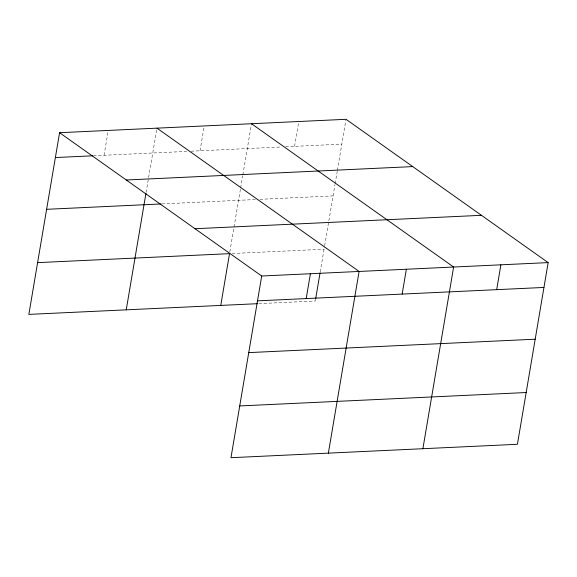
<?xml version="1.0" encoding="UTF-8"?>
<svg xmlns="http://www.w3.org/2000/svg" width="577" height="577" viewBox="0 0 577 577"><rect width="100%" height="100%" fill="white"/><g stroke="black" fill="none" stroke-linecap="round" stroke-linejoin="round"><path stroke-width="0.43" stroke-dasharray="2.88 2.16" d="M104.076 155.271L108.274 130.431M146.089 192.466L156.973 128.152M200.031 150.777L204.236 125.937M229.826 251.875L240.472 188.924M240.616 188.044L242.693 175.761M242.845 174.881L251.5 123.723M294.558 146.356L298.763 121.516M315.59 299.232L315.294 300.992L258.222 303.661M320.192 272.041L324.498 246.567M324.649 245.672L334.999 184.496M335.143 183.623L337.22 171.34M337.372 170.46L346.027 119.302M93.452 155.768L186.66 151.405M191.117 151.196L281.187 146.984M285.644 146.774L341.822 144.142M161.849 203.912L255.488 199.534M259.946 199.325L333.066 195.899M232.199 253.527L324.05 249.228"/><path stroke-width="0.87" d="M59.582 132.71L261.706 276.008L230.973 457.698L517.418 444.29L548.15 262.607L346.027 119.302L59.582 132.71L28.85 314.393L257.328 303.704M126.24 309.835L145.945 193.345M220.767 305.413L229.523 253.656L37.606 262.636M306.199 298.576L310.404 273.729M315.742 298.359L320.04 272.914M328.363 453.14L359.096 271.45L156.973 128.152M402.162 294.082L406.359 269.243M422.891 448.718L453.623 267.028L251.5 123.723M496.682 289.661L500.886 264.814M55.378 157.55L92.565 155.812M126.284 179.995L412.728 166.594M46.622 209.307L160.961 203.955M195.004 228.723L481.449 215.315M261.706 276.008L548.15 262.607M257.501 300.855L543.945 287.447M248.752 352.612L535.196 339.204M239.729 405.941L526.174 392.533"/></g></svg>
